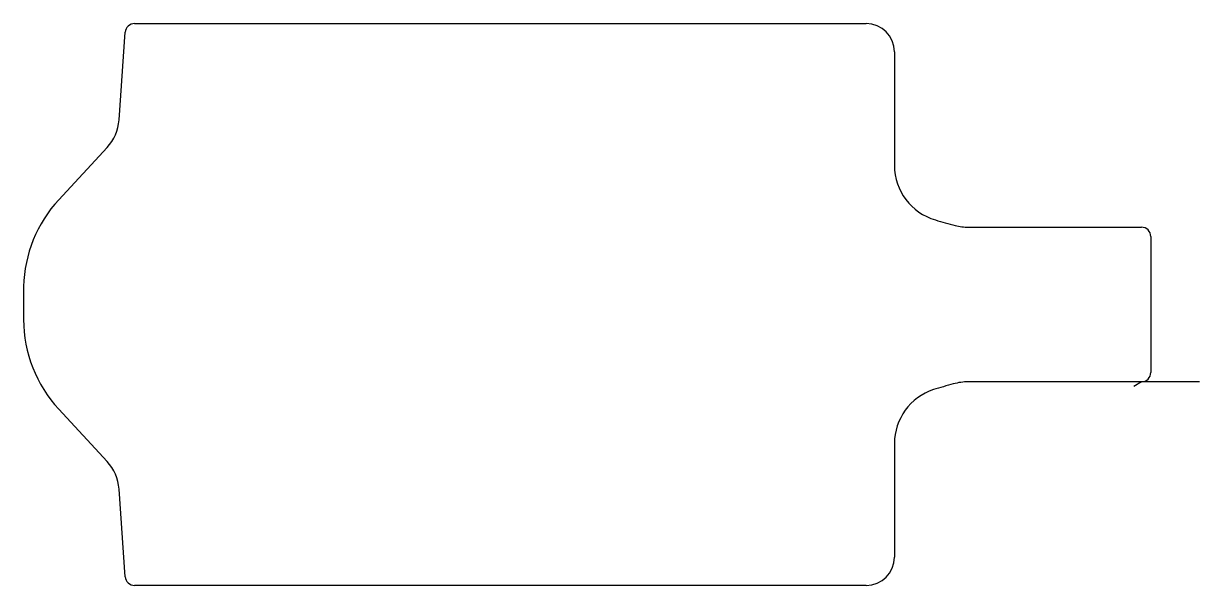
# Model space of a CAD drawing. Header units: metres. Extents: x 19 to 643, y 19 to 317.
import ezdxf

# ---------------------------------------------------------------- set-up
doc = ezdxf.new("R2010")
doc.units = ezdxf.units.M

msp = doc.modelspace()

# ---------------------------------------------------------------- linework, layer by layer
at = {"layer": 'TOOL_0'}
for p, q in [((69.616, 265.847), (72.868, 312.349)), ((77.856, 317), (466, 317)), ((481, 302), (481, 241.683)), ((37.638, 223.52), (63.284, 251.215)), ((520.216, 209), (612, 209)), ((617, 204), (617, 132)), ((612, 127.001), (520.216, 127.001)), ((612, 127), (607.901, 124.464)), ((642.809, 127.001), (612, 127.001)), ((63.284, 84.785), (37.638, 112.48)), ((481, 94.318), (481, 34.001)), ((72.868, 23.652), (69.616, 70.153)), ((466, 19.001), (77.856, 19.001))]:
    msp.add_line(p, q, dxfattribs=at)
for centre, radius, start, end in [((77.868, 311.987), 5.013, 90.137153, 175.859011), ((466, 302), 15, 0, 90), ((45.597, 267.555), 24.08, 317.266939, 355.932523), ((511, 241.683), 30, 180, 254.0003), ((89.067, 175.931), 70.069, 137.220865, 178.637571), ((593.435, 511.255), 311.891, 253.09295, 255.092628), ((520.29, 238.601), 29.601, 256.139802, 269.856766), ((612, 204), 5, 0, 90), ((770.88, 168), 751.923, 179.268699, 180.606479), ((88.999, 160.041), 70, 180, 222.800116), ((612, 132), 5, 270, 0), ((591.603, -168.865), 305.245, 105.073222, 107.128798), ((520.216, 98.001), 29, 90, 105.998858), ((511.021, 94.303), 30.021, 108.084297, 179.971372), ((45.597, 68.445), 24.08, 4.067477, 42.733061), ((466, 34.001), 15, 270, 0), ((77.868, 24.014), 5.013, 184.140989, 269.862847)]:
    msp.add_arc(centre, radius, start, end, dxfattribs=at)

doc.saveas('drawing.dxf')
